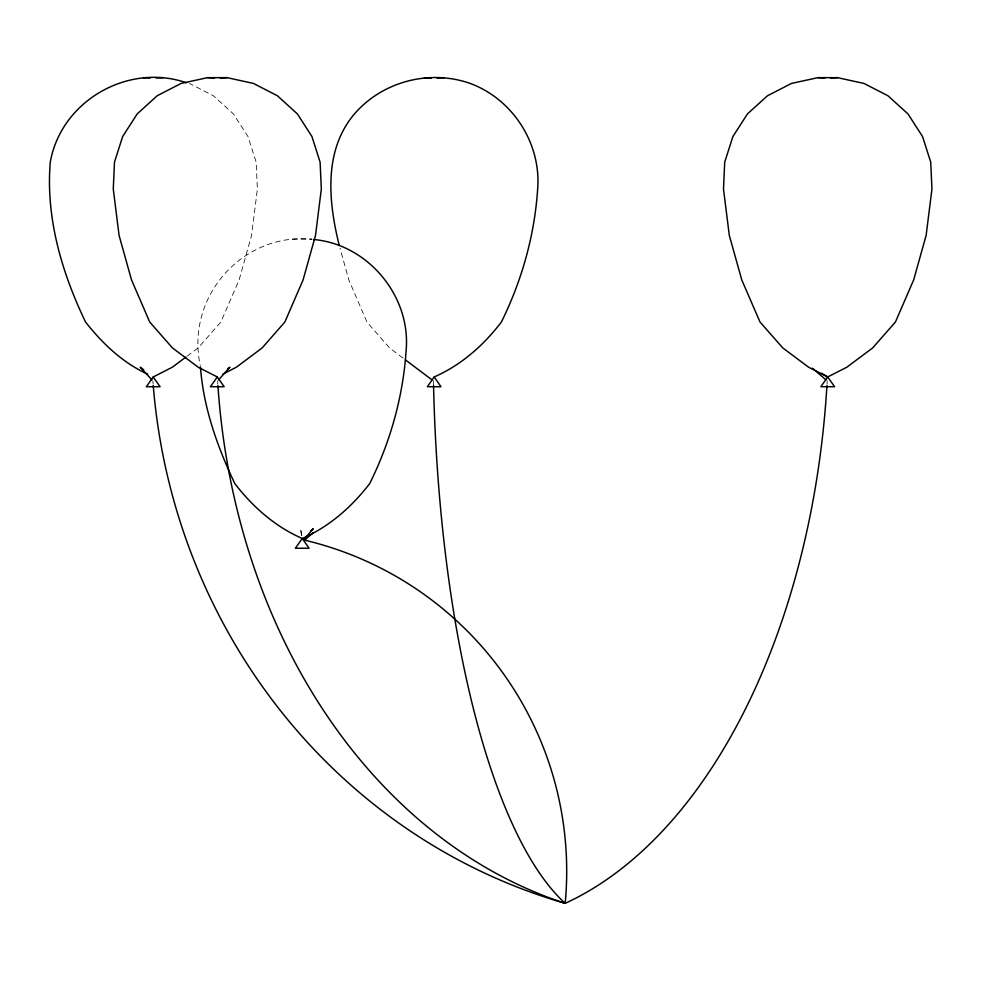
<?xml version="1.0" encoding="UTF-8"?>
<svg xmlns="http://www.w3.org/2000/svg" width="981" height="981" viewBox="0 0 981 981"><rect width="100%" height="100%" fill="white"/><g stroke="black" fill="none" stroke-linecap="round" stroke-linejoin="round"><path stroke-width="0.74" stroke-dasharray="4.91 3.68" d="M187.052 356.201L198.101 347.948L220.884 322.013L239.131 279.892L251.577 235.366L257.39 188.977L256.164 162.147L247.997 136.543L233.429 113.919L213.466 95.795L189.456 83.434M292.461 239.18L312.044 239.18C242.319 232.35 185.434 297.182 200.259 365.459M402.983 358.04L389.567 347.948L366.931 322.013L348.819 279.892L340.039 248.291M301.78 535.687L300.615 528.722L301.498 535.589M827.204 380.935A587.03 349.751 -89 0 1 827.032 383.927M433.541 385.508A583.327 181.963 -90 0 1 433.43 380.935M153.11 383.927A586.613 560.776 87.4 0 1 152.877 380.935M217.807 383.963A594.106 473.296 -88.5 0 1 217.623 380.935"/><path stroke-width="1.47" d="M434.166 376.962L427.336 386.722L440.996 386.722L434.166 376.962C461.168 365.14 483.621 345.3 501.401 322.013C521.917 280.407 534.608 235.317 537.662 188.977C541.304 143.631 512.855 99.155 470.169 83.434C429.764 69.136 382.467 81.374 354.472 113.919C323.24 150.584 328.439 201.988 339.242 245.422M153.22 376.962L146.341 386.722L160.099 386.722L153.22 376.962L172.325 367.213L185.826 357.121M217.291 376.962L210.424 386.722L224.159 386.722L217.291 376.962L198.211 367.213L172.472 347.948L149.713 322.013L131.503 279.892L119.069 235.366L113.269 188.977L114.483 162.147L122.65 136.543L137.193 113.919L157.132 95.795L181.105 83.434L207.481 77.658L227.101 77.658L253.478 83.434L277.451 95.795L297.39 113.919L311.946 136.543L320.1 162.147L321.327 188.977L315.526 235.366L303.092 279.892L284.87 322.013L262.123 347.948L236.372 367.213L222.748 374.178M827.719 376.962L808.602 367.213L782.813 347.948L760.005 322.013L741.759 279.892L729.3 235.366L723.488 188.977L724.714 162.147L732.893 136.543L747.461 113.919L767.436 95.795L791.459 83.434L817.896 77.658L837.541 77.658L863.979 83.434L888.001 95.795L907.977 113.919L922.545 136.543L930.724 162.147L931.95 188.977L926.138 235.366L913.679 279.892L895.432 322.013L872.624 347.948L846.836 367.213L827.719 376.962L820.839 386.722L834.598 386.722L827.719 376.962L821.416 373.209M218.567 379.88L229.91 367.213L227.617 368.991M311.002 530.672L313.197 528.722L303.656 539.918A340.75 340.297 0 0 1 565.179 903.342A587.03 349.751 -89 0 0 826.946 385.423M305.042 539.771L313.638 532.401M186.513 82.796C128.119 62.477 61.08 100.896 50.276 162.147C45.592 217.488 61.717 272.546 85.555 322.013C102.404 343.46 122.674 362.811 147.763 374.178M156.028 77.977L163.042 77.658M220.1 77.977L227.101 77.658M436.95 77.977L443.927 77.658M830.527 77.977L837.541 77.658M817.896 77.658L824.911 77.977M424.405 77.658L431.382 77.977M207.481 77.658L214.496 77.977M143.398 77.658L150.412 77.977M313.515 239.499C367.912 244.195 411.088 296.164 406.122 350.499C403.056 396.851 390.315 441.94 369.727 483.523C351.872 506.834 329.334 526.662 302.258 538.483L295.391 548.232L309.113 548.232L302.258 538.483C275.171 526.662 252.632 506.834 234.778 483.523C217.377 446.772 203.447 407.777 200.443 366.955M405.423 359.88L432.216 380.027M143.778 369.874L140.234 367.213L151.908 379.88M812.464 368.194L826.076 379.954M153.22 385.423A586.613 560.776 87.4 0 0 565.179 903.342A583.327 181.963 -90 0 1 433.541 385.508M565.179 903.342A594.106 473.296 -88.5 0 1 217.917 385.472"/></g></svg>
